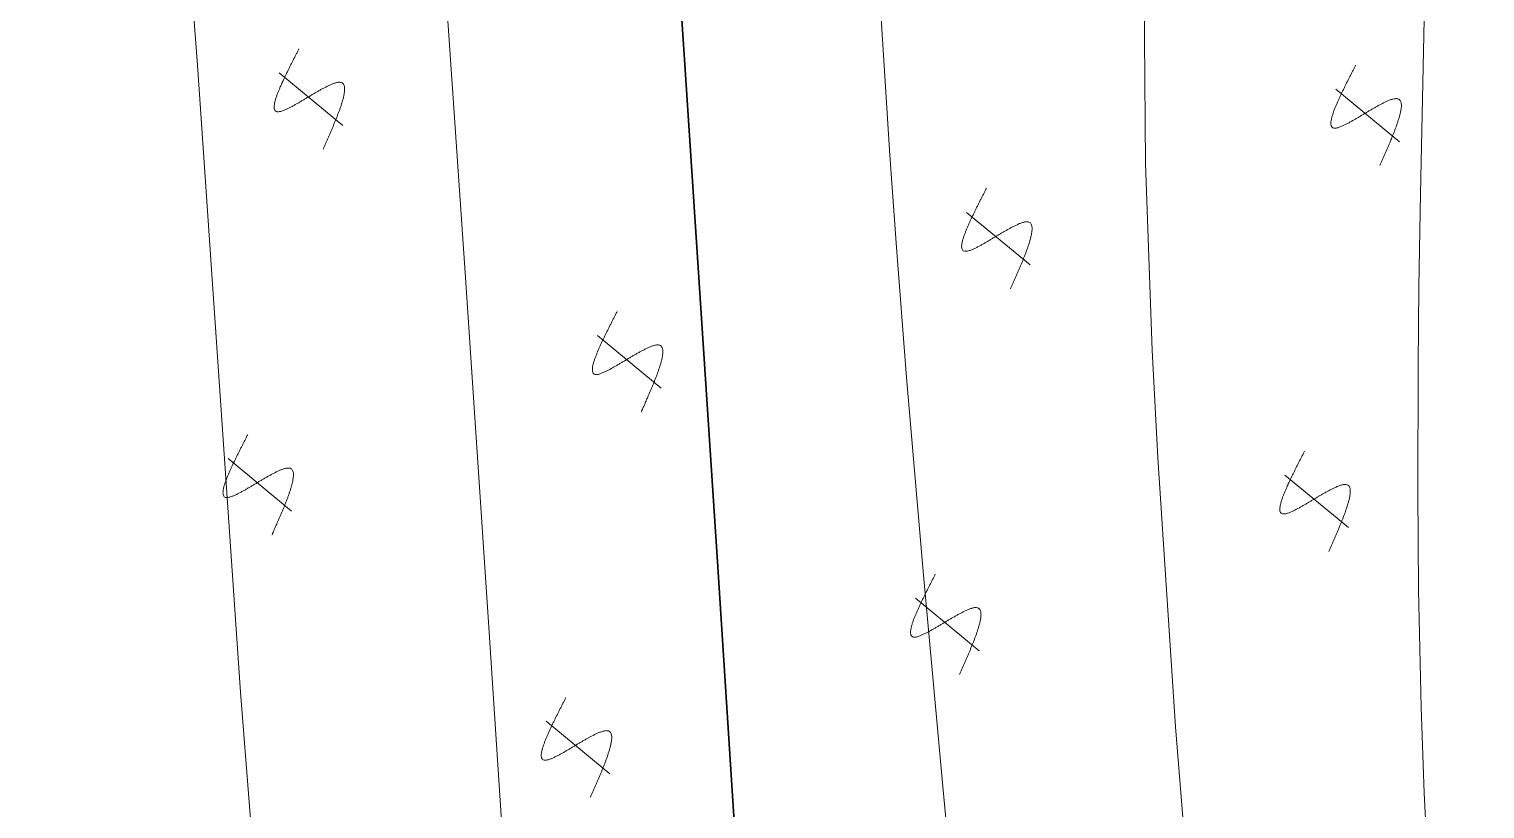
# Model space of a CAD drawing. Header units: millimetres. Extents: x -2893842 to -949497, y -1203244 to 262218.
# Drawn here: x -2221651 to -2204013, y -545908 to -536456 of the extents above; entities that cross this region are included whole.
import ezdxf

# ---------------------------------------------------------------- set-up
doc = ezdxf.new("R2010")
doc.units = ezdxf.units.MM
doc.layers.get('0').update_dxf_attribs({"lineweight": 5})
for name, color, linetype in [('!!!_ Размеры', 7, 'Continuous'), ('13_Растительность', 253, 'Continuous'), ('19_Горизонтали', 253, 'Continuous')]:
    doc.layers.add(name, color=color, linetype=linetype)

# ---------------------------------------------------------------- blocks, each defined once
blk = doc.blocks.new('g5_411')
at = {"color": 0, "linetype": 'Continuous', "lineweight": 15}
for points in [[(0.375, 1), (0.365, 0.998), (0.355, 0.996), (0.346, 0.994), (0.336, 0.991), (0.326, 0.989), (0.316, 0.987), (0.307, 0.985), (0.297, 0.983), (0.287, 0.981), (0.277, 0.979), (0.268, 0.976), (0.258, 0.974), (0.248, 0.972), (0.238, 0.97), (0.228, 0.968), (0.219, 0.966), (0.209, 0.963), (0.199, 0.961), (0.189, 0.959), (0.18, 0.957), (0.17, 0.955), (0.16, 0.952), (0.15, 0.95), (0.141, 0.948), (0.131, 0.946), (0.121, 0.943), (0.111, 0.941), (0.102, 0.939), (0.092, 0.937), (0.082, 0.934), (0.073, 0.932), (0.063, 0.93), (0.053, 0.927), (0.043, 0.925), (0.034, 0.923), (0.024, 0.92), (0.014, 0.918), (0.005, 0.915), (-0.005, 0.913), (-0.015, 0.911), (-0.025, 0.908), (-0.034, 0.906), (-0.044, 0.903), (-0.054, 0.901), (-0.063, 0.898), (-0.073, 0.895), (-0.083, 0.893), (-0.092, 0.89), (-0.102, 0.887), (-0.111, 0.885), (-0.121, 0.882), (-0.131, 0.879), (-0.14, 0.876), (-0.15, 0.873), (-0.159, 0.87), (-0.169, 0.867), (-0.178, 0.864), (-0.188, 0.861), (-0.197, 0.858), (-0.207, 0.855), (-0.216, 0.852), (-0.226, 0.849), (-0.235, 0.845), (-0.245, 0.842), (-0.254, 0.838), (-0.263, 0.834), (-0.272, 0.831), (-0.282, 0.827), (-0.291, 0.823), (-0.3, 0.818), (-0.309, 0.814), (-0.318, 0.809), (-0.327, 0.805), (-0.335, 0.799), (-0.344, 0.794), (-0.352, 0.788), (-0.36, 0.782), (-0.367, 0.775), (-0.374, 0.768), (-0.379, 0.76), (-0.383, 0.75), (-0.385, 0.741), (-0.384, 0.731), (-0.38, 0.721), (-0.375, 0.713), (-0.369, 0.705), (-0.361, 0.698), (-0.354, 0.692), (-0.346, 0.686), (-0.337, 0.681), (-0.329, 0.675), (-0.32, 0.67), (-0.312, 0.665), (-0.303, 0.661), (-0.294, 0.656), (-0.285, 0.652), (-0.276, 0.647), (-0.267, 0.643), (-0.258, 0.639), (-0.249, 0.635), (-0.239, 0.631), (-0.23, 0.627), (-0.221, 0.623), (-0.212, 0.619), (-0.202, 0.616), (-0.193, 0.612), (-0.184, 0.608), (-0.174, 0.605), (-0.165, 0.601), (-0.156, 0.597), (-0.146, 0.594), (-0.137, 0.59), (-0.128, 0.587), (-0.118, 0.584), (-0.109, 0.58), (-0.099, 0.577), (-0.09, 0.573), (-0.081, 0.57), (-0.071, 0.567), (-0.062, 0.563), (-0.052, 0.56), (-0.043, 0.556), (-0.034, 0.553), (-0.024, 0.55), (-0.015, 0.546), (-0.005, 0.543), (0.004, 0.54), (0.013, 0.536), (0.023, 0.533), (0.032, 0.53), (0.042, 0.526), (0.051, 0.523), (0.061, 0.519), (0.07, 0.516), (0.079, 0.513), (0.089, 0.509), (0.098, 0.506), (0.108, 0.502), (0.117, 0.499), (0.126, 0.495), (0.136, 0.492), (0.145, 0.488), (0.154, 0.485), (0.164, 0.481), (0.173, 0.477), (0.182, 0.474), (0.191, 0.47), (0.201, 0.466), (0.21, 0.462), (0.219, 0.458), (0.228, 0.454), (0.238, 0.45), (0.247, 0.446), (0.256, 0.442), (0.265, 0.438), (0.274, 0.433), (0.283, 0.429), (0.292, 0.425), (0.301, 0.42), (0.309, 0.415), (0.318, 0.41), (0.327, 0.405), (0.335, 0.4), (0.343, 0.394), (0.351, 0.388), (0.359, 0.382), (0.367, 0.375), (0.374, 0.368), (0.38, 0.36), (0.385, 0.352), (0.39, 0.343), (0.392, 0.333), (0.392, 0.323), (0.391, 0.313), (0.387, 0.304), (0.382, 0.295), (0.377, 0.287), (0.37, 0.279), (0.363, 0.272), (0.356, 0.266), (0.348, 0.259), (0.34, 0.253), (0.332, 0.248), (0.323, 0.242), (0.315, 0.237), (0.306, 0.232), (0.298, 0.227), (0.289, 0.222), (0.28, 0.217), (0.271, 0.213), (0.262, 0.208), (0.253, 0.204), (0.244, 0.2), (0.235, 0.196), (0.226, 0.192), (0.217, 0.188), (0.207, 0.184), (0.198, 0.18), (0.189, 0.176), (0.179, 0.173), (0.17, 0.169), (0.161, 0.165), (0.151, 0.162), (0.142, 0.158), (0.133, 0.155), (0.123, 0.151), (0.114, 0.148), (0.105, 0.145), (0.095, 0.141), (0.086, 0.138), (0.076, 0.135), (0.067, 0.132), (0.057, 0.129), (0.048, 0.125), (0.038, 0.122), (0.029, 0.119), (0.019, 0.116), (0.01, 0.113), (0, 0.11), (-0.009, 0.107), (-0.019, 0.104), (-0.028, 0.101), (-0.038, 0.098), (-0.048, 0.095), (-0.057, 0.092), (-0.067, 0.089), (-0.076, 0.086), (-0.086, 0.083), (-0.095, 0.08), (-0.105, 0.078), (-0.115, 0.075), (-0.124, 0.072), (-0.134, 0.069), (-0.143, 0.066), (-0.153, 0.063), (-0.162, 0.061), (-0.172, 0.058), (-0.182, 0.055), (-0.191, 0.052), (-0.201, 0.049), (-0.21, 0.047), (-0.22, 0.044), (-0.23, 0.041), (-0.239, 0.038), (-0.249, 0.036), (-0.259, 0.033), (-0.268, 0.03), (-0.278, 0.027), (-0.287, 0.025), (-0.297, 0.022), (-0.307, 0.019), (-0.316, 0.017), (-0.326, 0.014), (-0.336, 0.011), (-0.345, 0.008), (-0.355, 0.006), (-0.364, 0.003), (-0.374, 0), (-0.375, 0)], [(0, 1), (0, 0)]]:
    blk.add_lwpolyline(points, dxfattribs=at)
blk = doc.blocks.new('Топо_07.04.17')
at = {"layer": '19_Горизонтали', "color": 42, "linetype": 'Continuous', "lineweight": 20}
for points in [[(-329824, -409774), (-329716, -407076), (-329654, -405002), (-329606, -402907), (-329575, -401372), (-329516, -398200), (-329461, -395587), (-329394, -393180), (-329339, -391601), (-329292, -390480), (-329210, -388823)], [(-325906, -387892), (-326226, -390935), (-326400, -393188), (-326480, -394490), (-326632, -397756), (-326704, -399905), (-326741, -401174), (-326778, -402570), (-326913, -407184), (-327016, -409699)], [(-324207, -409623), (-324115, -407412), (-324020, -404783), (-323967, -403357), (-323855, -400916), (-323731, -398896), (-323650, -397856), (-323520, -396436), (-323396, -395256), (-323220, -393741), (-323102, -392790), (-322957, -391672), (-322572, -388810)], [(-334174, -348834), (-333911, -354203), (-333943, -355457), (-334031, -358229), (-334068, -360328), (-334086, -362885), (-334077, -366976), (-334059, -370439), (-334061, -374541), (-334083, -376629), (-334173, -380977), (-334329, -385739), (-334415, -387905), (-334566, -391373), (-334763, -395618), (-334943, -399392), (-335182, -404458), (-335441, -409924)], [(-338217, -409952), (-338142, -404788), (-337845, -396063), (-337506, -388450), (-337167, -379385), (-337089, -375656), (-337064, -370483), (-337060, -366312), (-336923, -359789), (-336790, -353892), (-336880, -350636)]]:
    blk.add_lwpolyline(points, dxfattribs=at)
at = {"layer": '19_Горизонтали', "color": 42, "linetype": 'Continuous', "lineweight": 30}
blk.add_lwpolyline([(-332633, -409849), (-332152, -399871), (-331924, -395144), (-331633, -389050), (-331373, -383411), (-331048, -374653), (-331021, -369321), (-330914, -364814), (-330823, -362015), (-330777, -359794), (-330779, -357754), (-330848, -355645), (-330928, -354420), (-331007, -353523), (-331125, -352356), (-331246, -351179), (-331398, -349301)], dxfattribs=at)
at = {"layer": '13_Растительность', "color": 7, "linetype": 'Continuous', "lineweight": 20, "xscale": 999.9999999999995, "yscale": 999.9999999999995, "zscale": 999.9999999999995, "rotation": 43.98139083737546}
for p in [(-335837, -389375, -67200), (-323137, -391015, -67200), (-327751, -391994, -67200), (-332365, -392973, -67200), (-336980, -393951, -67200), (-324279, -395592, -67200), (-328893, -396571, -67200), (-333507, -397549, -67200)]:
    blk.add_blockref('g5_411', p, dxfattribs=at)

msp = doc.modelspace()

# ---------------------------------------------------------------- block references
at = {"layer": '!!!_ Размеры', "color": 1, "lineweight": 0, "rotation": 6.471407436947433}
msp.add_blockref('Топо_07.04.17', (-1928038.79367, -112877.83782), dxfattribs=at)

doc.saveas('drawing.dxf')
